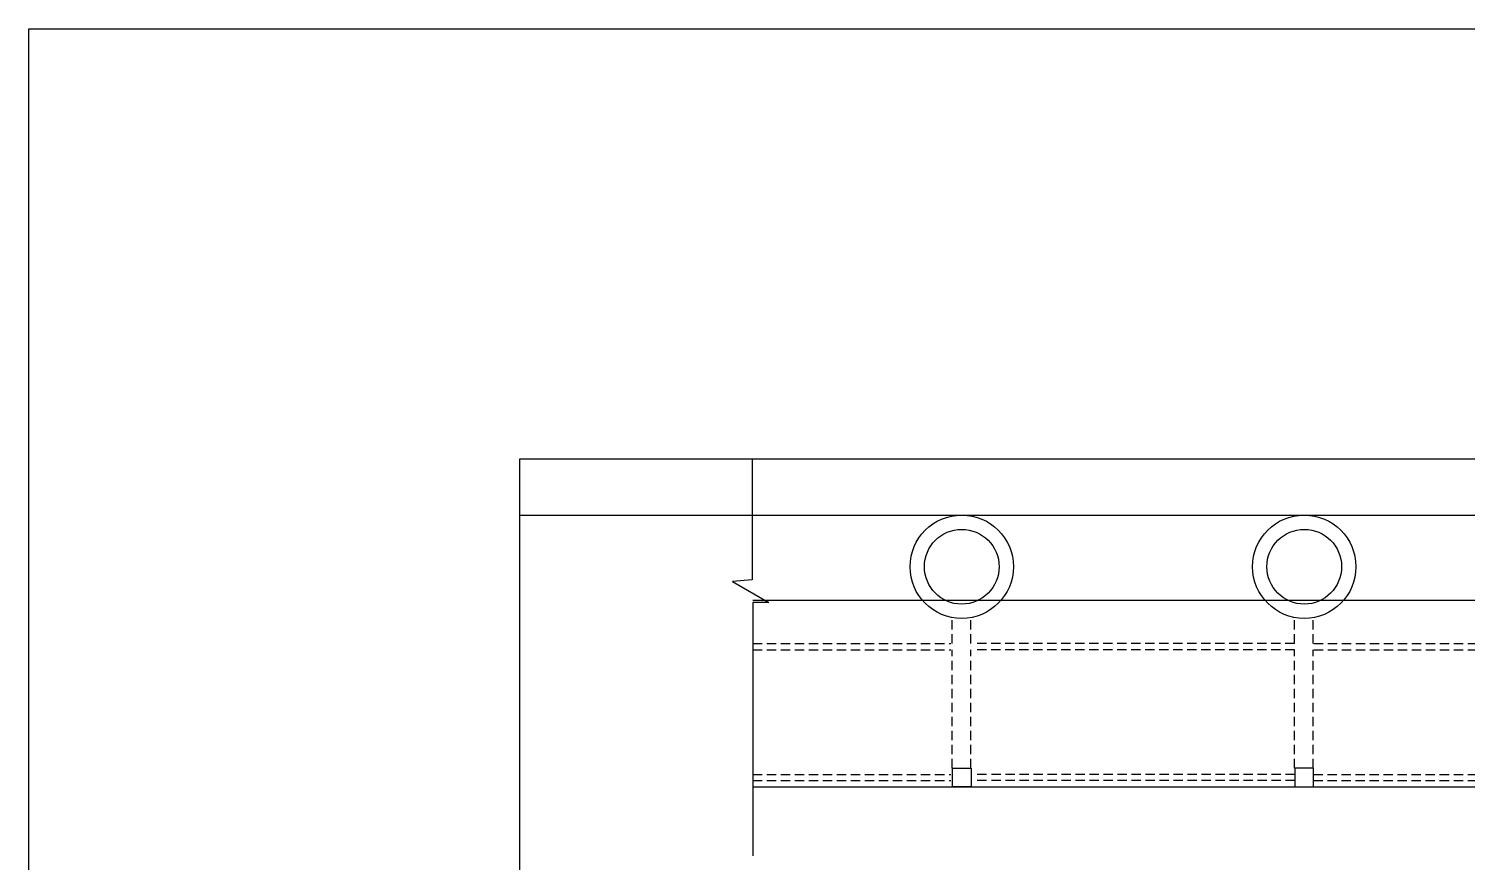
# Model space of a CAD drawing. Header units: millimetres. Extents: x -1107453 to -240403, y -265431 to 143409.
# Drawn here: x -315274 to -292172, y 130022 to 143409 of the extents above; entities that cross this region are included whole.
import ezdxf

# ---------------------------------------------------------------- set-up
doc = ezdxf.new("R2010")
doc.units = ezdxf.units.MM
doc.header["$MEASUREMENT"] = 0
doc.linetypes.add('DASHED', pattern=[0.75, 0.5, -0.25])
doc.layers.add('A-Detail Lines', color=8, linetype='Continuous', lineweight=25)
doc.layers.add('S-Concrete', color=40, linetype='Continuous', lineweight=30)
for name, color, linetype in [('A-Steps', 3, 'Continuous'), ('A-Wall Patt', 8, 'Continuous'), ('L-ELEV', 6, 'Continuous')]:
    doc.layers.add(name, color=color, linetype=linetype)

msp = doc.modelspace()

# ---------------------------------------------------------------- linework, layer by layer
at = {"layer": 'A-Detail Lines', "linetype": 'DASHED', "ltscale": 300}
for p, q in [((-300445.1, 133533.1), (-300445.1, 133951.8)), ((-300145.1, 133533.1), (-300145.1, 133951.8)), ((-294945.1, 133533.1), (-294945.1, 133951.8)), ((-294645.1, 133533.1), (-294645.1, 133951.8)), ((-303644.9, 133533.1), (-300465.1, 133533.1)), ((-294945.1, 133533.1), (-300115.1, 133533.1)), ((-294635.1, 133533.1), (-289465.1, 133533.1)), ((-303644.9, 133433.1), (-300465.1, 133433.1)), ((-300445.1, 131533.1), (-300445.1, 133433.1)), ((-300145.1, 131533.1), (-300145.1, 133433.1)), ((-294945.1, 133433.1), (-300115.1, 133433.1)), ((-294945.1, 131533.1), (-294945.1, 133433.1)), ((-294645.1, 131533.1), (-294645.1, 133433.1)), ((-294635.1, 133433.1), (-289465.1, 133433.1)), ((-303644.9, 131433.1), (-300465.1, 131433.1)), ((-303644.9, 131333.1), (-300465.1, 131333.1)), ((-294940.1, 131433.1), (-300115.1, 131433.1)), ((-294940.1, 131333.1), (-300115.1, 131333.1)), ((-294640.1, 131433.1), (-289465.1, 131433.1)), ((-294640.1, 131333.1), (-289465.1, 131333.1))]:
    msp.add_line(p, q, dxfattribs=at)
at = {"layer": 'A-Detail Lines'}
for points in [[(-307384.7, 136501.6), (-247231, 136501.6), (-247231, 92384.6), (-307384.7, 92384.6)], [(-307384.7, 135597.1), (-247231, 135597.1), (-247231, 91480.1), (-307384.7, 91480.1)]]:
    msp.add_lwpolyline(points, close=True, dxfattribs=at)
at = {"layer": 'A-Steps'}
msp.add_lwpolyline([(-303654, 136501.4), (-303654, 134555.7), (-303971.5, 134532.5), (-303388.7, 134196.1), (-303644.9, 134196.1), (-303644.9, 130125.9)], dxfattribs=at)
at = {"layer": 'A-Wall Patt', "color": 2}
msp.add_lwpolyline([(-315273.6, 143409), (-240967.1, 143409), (-240967.1, 87657.8), (-315273.6, 87657.8)], close=True, dxfattribs=at)
at = {"layer": 'L-ELEV'}
for p, q in [((-303644.9, 134233.1), (-251497.4, 134233.1)), ((-303644.9, 131233.1), (-272580.1, 131233.1))]:
    msp.add_line(p, q, dxfattribs=at)
at = {"layer": 'S-Concrete'}
for points in [[(-300440.1, 131533.1), (-300140.1, 131533.1), (-300140.1, 131233.1), (-300440.1, 131233.1)], [(-294640.1, 131533.1), (-294940.1, 131533.1), (-294940.1, 131233.1), (-294640.1, 131233.1)]]:
    msp.add_lwpolyline(points, close=True, dxfattribs=at)
for centre, radius in [((-300290.1, 134768.1), 830), ((-294790.1, 134768.1), 830), ((-300290.1, 134768.1), 600), ((-294790.1, 134768.1), 600)]:
    msp.add_circle(centre, radius, dxfattribs=at)

doc.saveas('drawing.dxf')
